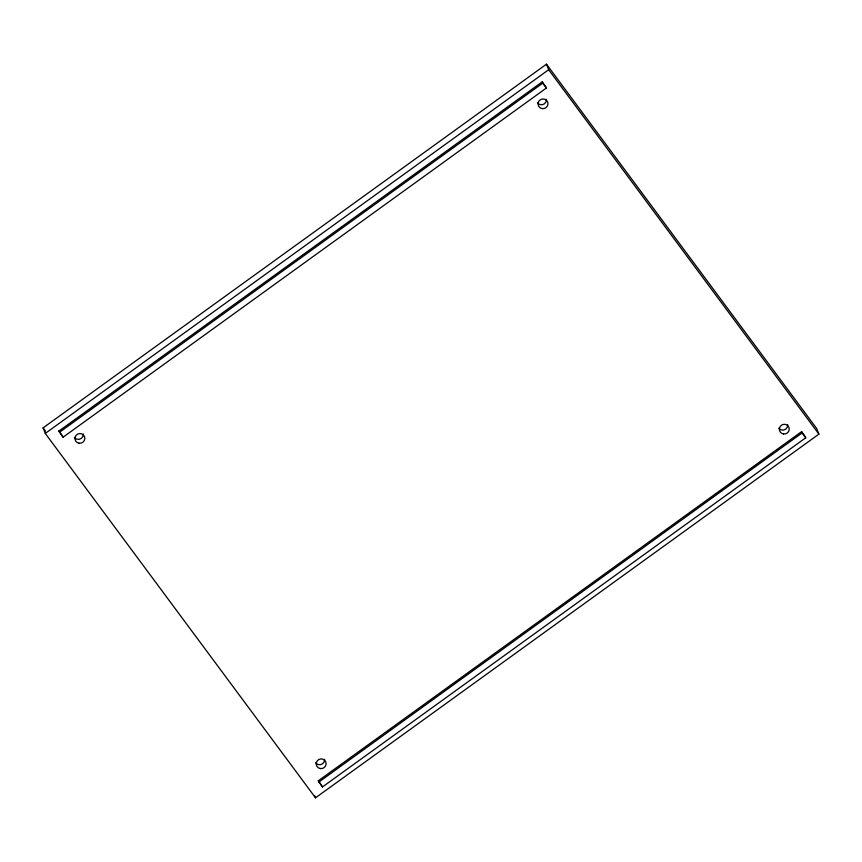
<?xml version="1.0" encoding="UTF-8"?>
<svg xmlns="http://www.w3.org/2000/svg" width="862" height="862" viewBox="0 0 862 862"><rect width="100%" height="100%" fill="white"/><g stroke="black" fill="none" stroke-linecap="round" stroke-linejoin="round"><path stroke-width="1.29" d="M43.1 427.864L546.486 64.176L816.723 428.576L818.9 434.136L315.514 797.824L45.277 433.424L43.1 427.864L45.503 431.108M45.277 433.424L548.663 69.736L546.486 64.176M58.961 431.032L542.22 81.89L545.84 86.771L546.346 88.053L63.088 437.196L58.961 431.032L63.088 437.196M59.467 432.315L542.726 83.172L542.22 81.89M318.337 780.789L801.595 431.647L805.216 436.528L805.711 437.81L322.463 786.952L318.337 780.789L322.463 786.952M318.843 782.071L802.102 432.929L801.595 431.647M548.663 69.736L818.9 434.136M542.726 83.172L546.346 88.053M802.102 432.929L805.711 437.81M314.641 795.604L315.514 797.824M83.323 433.985A4.978 4.849 -21.4 0 1 74.358 437.465M324.597 759.336A4.978 4.849 -21.4 0 1 315.632 762.816M787.717 424.74A4.978 4.849 -21.4 0 1 778.752 428.22M546.433 99.389A4.978 4.849 -21.4 0 1 537.479 102.858M542.209 108.623A4.978 4.849 -21.4 0 0 547.65 102.007A4.978 4.849 -21.4 0 0 539.17 100.789A4.978 4.849 -21.4 0 0 542.209 108.623M783.483 433.974A4.978 4.849 -21.4 0 0 788.924 427.358A4.978 4.849 -21.4 0 0 780.444 426.14A4.978 4.849 -21.4 0 0 783.483 433.974M320.373 768.581A4.978 4.849 -21.4 0 0 325.804 761.954A4.978 4.849 -21.4 0 0 317.335 760.737A4.978 4.849 -21.4 0 0 320.373 768.581M79.088 443.219A4.978 4.849 -21.4 0 0 84.53 436.603A4.978 4.849 -21.4 0 0 76.05 435.385A4.978 4.849 -21.4 0 0 79.088 443.219"/></g></svg>
